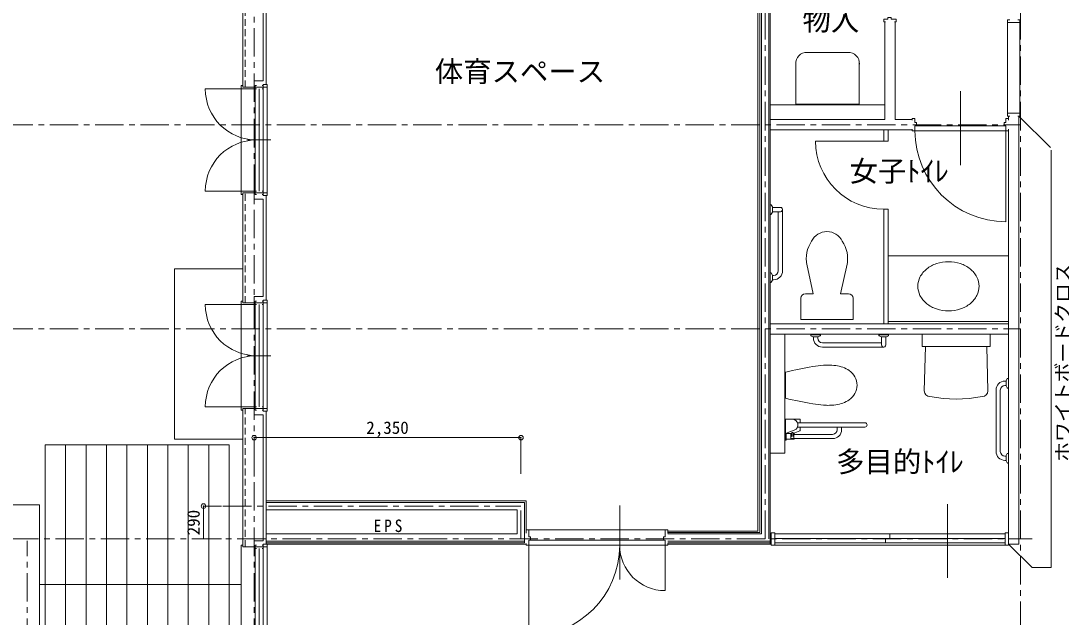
# Model space of a CAD drawing. Units: millimetres at full size, sheet at 1:50. Extents: x -18293 to 19316, y -13157 to 12422.
# Drawn here: x -6198 to 2965, y -778 to 4476 of the extents above; entities that cross this region are included whole.
import ezdxf
from ezdxf.enums import TextEntityAlignment as Align

# ---------------------------------------------------------------- set-up
doc = ezdxf.new("R2010")
doc.units = ezdxf.units.MM
doc.header["$LTSCALE"] = 50
doc.header["$PDMODE"] = 32
doc.header["$PDSIZE"] = 40
doc.linetypes.add('CHAIN1', pattern=[8, 5, -1, 1, -1])
doc.linetypes.add('DASHED1', pattern=[1.8, 1.2, -0.6])
for name, color, linetype, lineweight in [('1-0_表（線_固定）', 4, 'Continuous', 9), ('1-1_表（文字_固定）', 4, 'Continuous', 9), ('1-2', 3, 'Continuous', 18), ('1-3', 7, 'Continuous', 13), ('1-4', 4, 'Continuous', 9), ('1-6', 7, 'Continuous', 13), ('1-8', 4, 'Continuous', 9), ('1-B', 4, 'Continuous', 9), ('1-C', 4, 'Continuous', 9), ('1-D_寸法', 6, 'Continuous', 9)]:
    doc.layers.add(name, color=color, linetype=linetype, lineweight=lineweight)
doc.layers.add('1-5_建具姿図', color=3, linetype='Continuous')
doc.styles.add('ＭＳ ゴシック', font='')
doc.styles.get('ＭＳ ゴシック').set_extended_font_data('MS Gothic')

msp = doc.modelspace()

# ---------------------------------------------------------------- linework, layer by layer
at = {"layer": '1-0_表（線_固定）'}
for p, q in [((309.68, 7805.61), (309.68, -31.89)), ((324.68, 7805.61), (324.68, -44.39)), ((389.68, 7805.61), (389.68, -89.39)), ((-4037.82, 233.11), (-1760.82, 233.11)), ((-1760.82, -121.89), (-1760.82, 233.11)), ((-4037.82, 168.11), (-1825.82, 168.11)), ((-1825.82, -44.39), (-1825.82, 168.11)), ((-4037.82, -44.39), (-1825.82, -44.39)), ((-498.32, -31.89), (309.68, -31.89)), ((-498.32, -44.39), (324.68, -44.39)), ((-4037.82, -109.39), (-1760.82, -109.39)), ((-4037.82, -121.89), (-1760.82, -121.89)), ((-498.32, -109.39), (402.18, -109.39)), ((-498.32, -121.89), (402.18, -121.89))]:
    msp.add_line(p, q, dxfattribs=at)
at = {"layer": '1-1_表（文字_固定）', "linetype": 'CHAIN1'}
for p, q in [((-4142.82, -8639.39), (-4142.82, 9360.61)), ((357.18, 9360.61), (357.18, -89.39)), ((2607.18, 9360.61), (2607.18, -8639.39)), ((-14742.82, 3560.61), (2607.18, 3560.61)), ((-14742.82, 1760.61), (2607.18, 1760.61)), ((-4417.38, 200.61), (-1792.82, 200.61)), ((-1792.82, -89.39), (-1792.82, 200.61)), ((-14692.82, -89.39), (2710.37, -89.39)), ((-6142.82, -8639.39), (-6142.82, -104.39))]:
    msp.add_line(p, q, dxfattribs=at)
at = {"layer": '1-1_表（文字_固定）', "color": 7, "lineweight": 13}
for p, q in [((-4142.82, 803.47), (-1792.82, 803.47)), ((-4589.14, -89.39), (-4589.14, 200.61))]:
    msp.add_line(p, q, dxfattribs=at)
at = {"layer": '1-2'}
for p, q in [((294.68, 7805.61), (294.68, -19.39)), ((402.18, -134.39), (402.18, 7805.61)), ((-4242.82, 3890.61), (-4242.82, 6095.61)), ((-4037.82, 3915.61), (-4037.82, 6070.61)), ((1412.18, 4465.61), (1412.18, 3606.11)), ((1502.18, 4465.61), (1502.18, 3606.11)), ((-4242.82, 3890.61), (-4142.82, 3890.61)), ((1412.18, 3606.11), (402.18, 3606.11)), ((1652.18, 3606.11), (1502.18, 3606.11)), ((2502.18, 3635.61), (2502.18, 3616.11)), ((2592.18, -134.39), (2592.18, 3635.61)), ((1652.18, 3516.11), (402.18, 3516.11)), ((2502.18, 3506.11), (2502.18, -134.39)), ((-4242.82, 2960.61), (-4142.82, 2960.61)), ((-4242.82, 1990.61), (-4242.82, 2960.61)), ((-4037.82, 2015.61), (-4037.82, 2935.61)), ((-4842.82, 790.56), (-4842.82, 2290.56)), ((-4242.82, 2290.56), (-4842.82, 2290.56)), ((-4242.82, 1990.61), (-4142.82, 1990.61)), ((2502.18, 1805.61), (402.18, 1805.61)), ((2502.18, 1715.61), (402.18, 1715.61)), ((-4242.82, -159.39), (-4242.82, 1060.61)), ((-4242.82, 1060.61), (-4142.82, 1060.61)), ((-4037.82, -134.39), (-4037.82, 1035.61)), ((-4242.82, 790.56), (-4842.82, 790.56)), ((-6032.82, 210.61), (-11342.82, 210.61)), ((-6032.82, -6969.39), (-6032.82, 210.61)), ((-4037.82, 245.61), (-1748.32, 245.61)), ((-1748.32, -9.39), (-1748.32, 245.61)), ((-498.32, -19.39), (294.68, -19.39)), ((412.18, -44.39), (402.18, -44.39)), ((-4242.82, -159.39), (-4142.82, -159.39)), ((-4037.82, -134.39), (-1748.32, -134.39)), ((-498.32, -134.39), (412.18, -134.39)), ((2502.18, -134.39), (2592.18, -134.39))]:
    msp.add_line(p, q, dxfattribs=at)
at = {"layer": '1-3', "linetype": 'DASHED1'}
for p, q in [((-4222.82, 3890.61), (-4222.82, 6095.61)), ((-4222.82, 1990.61), (-4222.82, 2960.61)), ((-4222.82, -159.39), (-4222.82, 1060.61))]:
    msp.add_line(p, q, dxfattribs=at)
at = {"layer": '1-3'}
for p, q in [((-4062.82, 3945.61), (-4062.82, 6040.61)), ((-4142.82, 3945.61), (-4062.82, 3945.61)), ((-4142.82, 3890.61), (-4142.82, 3945.61)), ((-4142.82, 2960.61), (-4142.82, 2905.61)), ((-4142.82, 2905.61), (-4062.82, 2905.61)), ((-4062.82, -104.39), (-4062.82, 1005.61)), ((-4142.82, 803.47), (-4142.82, 486.04)), ((-4142.82, -104.39), (-4062.82, -104.39)), ((-4142.82, -159.39), (-4142.82, -104.39))]:
    msp.add_line(p, q, dxfattribs=at)
for points in [[(-4142.82, 1990.61), (-4142.82, 2045.61), (-4062.82, 2045.61), (-4062.82, 2905.61)], [(-4142.82, 1060.61), (-4142.82, 1005.61), (-4062.82, 1005.61)]]:
    msp.add_lwpolyline(points, dxfattribs=at)
at = {"layer": '1-4'}
for p, q in [((1402.18, 4465.61), (1402.18, 4490.61)), ((1402.18, 4465.61), (1417.18, 4465.61)), ((2492.18, 4460.61), (2492.18, 3660.61)), ((2602.18, 3660.61), (2602.18, 4460.61)), ((-4572.82, 3875.61), (-4122.82, 3875.61)), ((-4257.82, 3905.61), (-4242.82, 3905.61)), ((-4257.82, 3905.61), (-4257.82, 2945.61)), ((-4132.82, 2945.61), (-4132.82, 3905.61)), ((-4132.82, 3905.61), (-4122.82, 3905.61)), ((-4062.82, 3890.61), (-4132.82, 3890.61)), ((-4097.82, 3875.61), (-4097.82, 2975.61)), ((-4062.82, 3905.61), (-4072.82, 3905.61)), ((-4062.82, 3875.61), (-4072.82, 3875.61)), ((-4062.82, 3915.61), (-4027.82, 3915.61)), ((-4062.82, 3890.61), (-4027.82, 3890.61)), ((-4027.82, 3915.61), (-4027.82, 3890.61)), ((-4027.82, 3890.61), (-4027.82, 2960.61)), ((2077.18, 3204.9), (2077.18, 3854.9)), ((1652.18, 3616.11), (1652.18, 3601.11)), ((1652.18, 3616.11), (1677.18, 3616.11)), ((1677.18, 3581.11), (1677.18, 3616.11)), ((1692.18, 3581.11), (1677.18, 3581.11)), ((1692.18, 3551.11), (1692.18, 3581.11)), ((2502.18, 3616.11), (2477.18, 3616.11)), ((2492.18, 3660.61), (2602.18, 3660.61)), ((2492.18, 3635.61), (2492.18, 3660.61)), ((2512.18, 3635.61), (2492.18, 3635.61)), ((2502.18, 3616.11), (2502.18, 3601.11)), ((2602.18, 3635.61), (2582.18, 3635.61)), ((2602.18, 3660.61), (2602.18, 3635.61)), ((1402.18, 3415.61), (1402.18, 3515.61)), ((1652.18, 3521.11), (1652.18, 3506.11)), ((1652.18, 3506.11), (1677.18, 3506.11)), ((1677.18, 3551.11), (1692.18, 3551.11)), ((1677.18, 3506.11), (1677.18, 3551.11)), ((1677.18, 3506.11), (2477.18, 3506.11)), ((2462.18, 3551.11), (1692.18, 3551.11)), ((2477.18, 2706.11), (2477.18, 3506.11)), ((-4200.32, 3425.61), (-3995.32, 3425.61)), ((802.18, 3415.61), (1402.18, 3415.61)), ((-4572.82, 2975.61), (-4122.82, 2975.61)), ((-4257.82, 2945.61), (-4242.82, 2945.61)), ((-4062.82, 2960.61), (-4132.82, 2960.61)), ((-4132.82, 2945.61), (-4122.82, 2945.61)), ((-4062.82, 2975.61), (-4072.82, 2975.61)), ((-4062.82, 2945.61), (-4072.82, 2945.61)), ((-4062.82, 2960.61), (-4027.82, 2960.61)), ((-4027.82, 2935.61), (-4027.82, 2960.61)), ((1402.18, 1805.61), (1402.18, 2815.61)), ((1402.18, 2815.61), (1442.18, 2815.61)), ((1442.18, 1805.61), (1442.18, 2815.61)), ((-4572.82, 1975.61), (-4122.82, 1975.61)), ((-4257.82, 2005.61), (-4242.82, 2005.61)), ((-4132.82, 1045.61), (-4132.82, 2005.61)), ((-4132.82, 2005.61), (-4122.82, 2005.61)), ((-4062.82, 1990.61), (-4132.82, 1990.61)), ((-4097.82, 1975.61), (-4097.82, 1075.61)), ((-4062.82, 2005.61), (-4072.82, 2005.61)), ((-4062.82, 1975.61), (-4072.82, 1975.61)), ((-4062.82, 1035.61), (-4062.82, 2015.61)), ((-4062.82, 2015.61), (-4027.82, 2015.61)), ((-4062.82, 1990.61), (-4027.82, 1990.61)), ((-4027.82, 2015.61), (-4027.82, 1990.61)), ((-4027.82, 1990.61), (-4027.82, 1060.61)), ((-4200.32, 1525.61), (-3995.32, 1525.61)), ((-4572.82, 1075.61), (-4122.82, 1075.61)), ((-4062.82, 1060.61), (-4132.82, 1060.61)), ((-4132.82, 1045.61), (-4122.82, 1045.61)), ((-4062.82, 1075.61), (-4072.82, 1075.61)), ((-4062.82, 1045.61), (-4072.82, 1045.61)), ((-4062.82, 1060.61), (-4027.82, 1060.61)), ((-4062.82, 1035.61), (-4027.82, 1035.61)), ((-4027.82, 1035.61), (-4027.82, 1060.61)), ((-923.32, -445.6), (-923.32, 204.4)), ((1964.68, 217.98), (1964.68, -432.02)), ((-1748.32, -9.39), (-1748.32, -36.89)), ((-1748.32, -9.39), (-1723.32, -9.39)), ((-523.32, -9.39), (-1723.32, -9.39)), ((-1723.32, -69.39), (-1723.32, -9.39)), ((-1708.32, -69.39), (-1723.32, -69.39)), ((-1708.32, -99.39), (-1708.32, -69.39)), ((-523.32, -69.39), (-523.32, -9.39)), ((-498.32, -9.39), (-523.32, -9.39)), ((-498.32, -9.39), (-498.32, -36.89)), ((412.18, -34.39), (412.18, -144.39)), ((442.18, -34.39), (412.18, -34.39)), ((442.18, -144.39), (442.18, -34.39)), ((1457.18, -44.39), (442.18, -44.39)), ((1457.18, -84.39), (442.18, -84.39)), ((2472.18, -86.39), (1417.18, -86.39)), ((2472.18, -34.39), (2502.18, -34.39)), ((2502.18, -34.39), (2502.18, -144.39)), ((-4257.82, -144.39), (-4242.82, -144.39)), ((-4257.82, -144.39), (-4257.82, -1974.39)), ((-4132.82, -144.39), (-4122.82, -144.39)), ((-4062.82, -159.39), (-4132.82, -159.39)), ((-4132.82, -174.39), (-4132.82, -924.39)), ((-4097.82, -924.39), (-4097.82, -174.39)), ((-4062.82, -144.39), (-4072.82, -144.39)), ((-4062.82, -174.39), (-4072.82, -174.39)), ((-4062.82, -134.39), (-4027.82, -134.39)), ((-4062.82, -174.39), (-4062.82, -134.39)), ((-4062.82, -159.39), (-4027.82, -159.39)), ((-4062.82, -924.39), (-4062.82, -174.39)), ((-4027.82, -134.39), (-4027.82, -159.39)), ((-4027.82, -159.39), (-4027.82, -1959.39)), ((-1748.32, -129.39), (-1748.32, -144.39)), ((-1748.32, -144.39), (-1723.32, -144.39)), ((-1723.32, -99.39), (-1708.32, -99.39)), ((-1723.32, -144.39), (-1723.32, -99.39)), ((-1723.32, -144.39), (-523.32, -144.39)), ((-1723.32, -944.39), (-1723.32, -144.39)), ((-538.32, -99.39), (-1708.32, -99.39)), ((-523.32, -544.39), (-523.32, -144.39)), ((412.18, -144.39), (442.18, -144.39)), ((1417.18, -122.39), (442.18, -122.39)), ((2472.18, -144.39), (442.18, -144.39))]:
    msp.add_line(p, q, dxfattribs=at)
for points in [[(1497.18, 4465.61), (1512.18, 4465.61), (1512.18, 4490.61), (1467.18, 4490.61), (1467.18, 4505.61), (1437.18, 4505.61), (1437.18, 4490.61), (1402.18, 4490.61)], [(2512.18, 4485.61), (2492.18, 4485.61), (2492.18, 4460.61), (2602.18, 4460.61), (2602.18, 4485.61), (2582.18, 4485.61)], [(-4062.82, 3915.61), (-4062.82, 2935.61), (-4027.82, 2935.61)], [(2502.18, 3521.11), (2502.18, 3506.11), (2477.18, 3506.11), (2477.18, 3551.11), (2462.18, 3551.11), (2462.18, 3581.11), (2477.18, 3581.11), (2477.18, 3616.11)], [(1402.18, 3415.61), (1442.18, 3415.61), (1442.18, 3515.61)], [(-4257.82, 2005.61), (-4257.82, 1045.61), (-4242.82, 1045.61)], [(-498.32, -129.39), (-498.32, -144.39), (-523.32, -144.39), (-523.32, -99.39), (-538.32, -99.39), (-538.32, -69.39), (-523.32, -69.39)], [(2472.18, -122.39), (1417.18, -122.39), (1417.18, -86.39)], [(1457.18, -84.39), (1457.18, -44.39), (2472.18, -44.39)], [(2502.18, -144.39), (2472.18, -144.39), (2472.18, -34.39)], [(-4132.82, -144.39), (-4132.82, -174.39), (-4122.82, -174.39)]]:
    msp.add_lwpolyline(points, dxfattribs=at)
for centre, radius, start, end in [((-4122.82, 3875.61), 450, 180, 270), ((2477.18, 3506.11), 800, 180, 270), ((-4122.82, 2975.61), 450, 90, 180), ((1402.18, 3415.61), 600, 180, 270), ((-4122.82, 1975.61), 450, 180, 270), ((-4122.82, 1075.61), 450, 90, 180), ((-1723.32, -144.39), 800, 270, 0), ((-523.32, -144.39), 400, 180, 270)]:
    msp.add_arc(centre, radius, start, end, dxfattribs=at)
at = {"layer": '1-6'}
for p, q in [((-1792.82, 803.47), (-1792.82, 486.04)), ((-4589.14, 200.61), (-4429.54, 200.61)), ((-4589.14, -89.39), (-4429.54, -89.39))]:
    msp.add_line(p, q, dxfattribs=at)
at = {"layer": '1-6', "color": 2}
for p in [(-4142.82, 803.47), (-1792.82, 803.47), (-4589.14, 200.61)]:
    msp.add_point(p, dxfattribs=at)
at = {"layer": '1-8'}
msp.add_line((-4257.82, -489.39), (-6032.82, -489.39), dxfattribs=at)
at = {"layer": '1-B'}
for p, q in [((2592.18, 3635.61), (2869.55, 3358.24)), ((2875.67, 3336.09), (2875.67, -340.43))]:
    msp.add_line(p, q, dxfattribs=at)
msp.add_lwpolyline([(2502.18, -134.39), (2708.22, -340.43), (2875.67, -340.43)], dxfattribs=at)
at = {"layer": '1-C'}
for p, q in [((-5982.82, -5048.44), (-5982.82, 740.56)), ((-4362.82, 740.56), (-5982.82, 740.56)), ((-5802.82, -5048.44), (-5802.82, 740.56)), ((-5622.82, -5048.44), (-5622.82, 740.56)), ((-5442.82, -5048.44), (-5442.82, 740.56)), ((-5262.82, -5048.44), (-5262.82, 740.56)), ((-5082.82, -5048.44), (-5082.82, 740.56)), ((-4902.82, -5048.44), (-4902.82, 740.56)), ((-4722.82, -5048.44), (-4722.82, 740.56)), ((-4542.82, -5048.44), (-4542.82, 740.56)), ((-4362.82, -5048.44), (-4362.82, 740.56))]:
    msp.add_line(p, q, dxfattribs=at)
at = {"layer": '1-D_寸法'}
for p, q in [((726.92, 4197.11), (1087.44, 4197.11)), ((627.18, 3741.11), (627.18, 4110.92)), ((1187.18, 3741.11), (1187.18, 4110.92)), ((1412.18, 3736.11), (402.18, 3736.11)), ((627.18, 3741.11), (1187.18, 3741.11)), ((408.94, 2855.61), (402.18, 2855.61)), ((402.18, 2770.61), (402.18, 2855.61)), ((411.54, 2854.11), (421.91, 2836.08)), ((408.94, 2770.61), (402.18, 2770.61)), ((411.55, 2772.11), (421.92, 2790.15)), ((422.18, 2791.14), (422.18, 2835.08)), ((492.18, 2832.11), (422.18, 2832.11)), ((492.18, 2794.11), (422.18, 2794.11)), ((473.18, 2273.11), (473.18, 2794.11)), ((511.18, 2273.11), (511.18, 2813.11)), ((1442.18, 2405.61), (2502.18, 2405.61)), ((1022.18, 2071.69), (1080.18, 2331.03)), ((408.94, 2255.61), (402.18, 2255.61)), ((402.18, 2170.61), (402.18, 2255.61)), ((411.55, 2254.12), (421.91, 2236.08)), ((422.18, 2191.15), (422.18, 2235.08)), ((432.18, 2232.11), (422.18, 2232.11)), ((408.94, 2170.61), (402.18, 2170.61)), ((411.55, 2172.11), (421.91, 2190.14)), ((432.18, 2194.11), (422.18, 2194.11)), ((672.18, 2031.69), (672.18, 1843.69)), ((1092.18, 2071.69), (1022.18, 2071.69)), ((1132.18, 2031.69), (1132.18, 1843.69)), ((1132.18, 1843.69), (672.18, 1843.69)), ((1442.18, 1825.61), (2502.18, 1825.61)), ((532.18, 667.93), (532.18, 1715.61)), ((759.68, 1703.85), (759.68, 1710.61)), ((759.68, 1710.61), (844.68, 1710.61)), ((761.18, 1701.24), (779.21, 1690.88)), ((780.21, 1690.61), (824.14, 1690.61)), ((783.18, 1680.61), (783.18, 1690.61)), ((821.18, 1680.61), (821.18, 1690.61)), ((843.18, 1701.24), (825.15, 1690.88)), ((844.68, 1703.85), (844.68, 1710.61)), ((1359.68, 1703.85), (1359.68, 1710.61)), ((1359.68, 1710.61), (1444.68, 1710.61)), ((1361.18, 1701.24), (1379.22, 1690.87)), ((1380.21, 1690.61), (1424.15, 1690.61)), ((1383.18, 1620.61), (1383.18, 1690.61)), ((1421.18, 1620.61), (1421.18, 1690.61)), ((1443.18, 1701.25), (1425.15, 1690.88)), ((1444.68, 1703.85), (1444.68, 1710.61)), ((1739.63, 1605.61), (1739.63, 1715.61)), ((2339.63, 1605.61), (2339.63, 1715.61)), ((862.18, 1639.61), (1383.18, 1639.61)), ((862.18, 1601.61), (1402.18, 1601.61)), ((2339.63, 1605.61), (1739.63, 1605.61)), ((1759.63, 1215.61), (1769.63, 1605.61)), ((2319.63, 1215.61), (2309.63, 1605.61)), ((537.18, 1150.61), (537.18, 1380.61)), ((2470.04, 1301.3), (2480.04, 1301.3)), ((2480.04, 1304.27), (2480.04, 1260.34)), ((2490.67, 1323.3), (2480.31, 1305.27)), ((2493.28, 1324.8), (2500.04, 1324.8)), ((2500.04, 1324.8), (2500.04, 1239.8)), ((2391.04, 1222.3), (2391.04, 682.3)), ((2429.04, 1222.3), (2429.04, 682.3)), ((2470.04, 1263.3), (2480.04, 1263.3)), ((2490.67, 1241.3), (2480.31, 1259.33)), ((2493.28, 1239.8), (2500.04, 1239.8)), ((643.43, 934.61), (1237.18, 934.61)), ((667.18, 934.61), (667.18, 960.61)), ((614.25, 868.61), (537.18, 840.61)), ((542.18, 780.61), (542.18, 842.42)), ((542.18, 838.61), (591.68, 838.61)), ((583.18, 836.65), (591.68, 836.65)), ((583.18, 836.65), (583.18, 795.08)), ((591.68, 848.55), (591.68, 815.3)), ((592.68, 849.55), (602.68, 849.55)), ((603.68, 839.72), (664.07, 864.34)), ((603.68, 848.55), (603.68, 815.3)), ((603.68, 838.61), (612.18, 838.61)), ((603.68, 836.65), (612.18, 836.65)), ((609.18, 834.42), (609.18, 796.56)), ((609.18, 832.61), (952.18, 832.61)), ((643.43, 896.61), (1237.18, 896.61)), ((667.18, 868.97), (667.18, 896.61)), ((993.18, 873.61), (993.18, 896.61)), ((1031.18, 873.61), (1031.18, 896.61)), ((537.18, 780.61), (542.18, 780.61)), ((542.18, 788.61), (612.18, 788.61)), ((583.18, 796.56), (612.18, 796.56)), ((613.18, 795.56), (613.18, 789.61)), ((613.18, 794.61), (952.18, 794.61)), ((402.18, 667.93), (532.18, 667.93)), ((2480.04, 600.34), (2480.04, 644.27)), ((2490.67, 663.31), (2480.31, 645.27)), ((2493.28, 664.8), (2500.04, 664.8)), ((2500.04, 579.8), (2500.04, 664.8)), ((2470.04, 641.3), (2480.04, 641.3)), ((2470.04, 603.3), (2480.04, 603.3)), ((2490.67, 581.3), (2480.31, 599.33)), ((2493.28, 579.8), (2500.04, 579.8))]:
    msp.add_line(p, q, dxfattribs=at)
for points in [[(712.18, 2071.69), (782.18, 2071.69), (724.18, 2331.03)], [(537.18, 780.61), (537.18, 965.61), (662.18, 965.61)]]:
    msp.add_lwpolyline(points, dxfattribs=at)
for centre, radius, start, end in [((722.68, 4101.21), 96, 87.47195, 183.75401), ((1091.68, 4101.21), 96, 356.24599, 92.52805), ((408.94, 2852.61), 3, 29.898, 90), ((408.94, 2773.61), 3, 270, 330.102), ((420.18, 2835.08), 2, 0, 29.9), ((420.18, 2791.14), 2, 330.1, 0), ((492.18, 2813.11), 19, 269.99963, 90), ((902.18, 2468.69), 150, 90.00002, 153.99877), ((902.18, 2468.69), 150, 26.00123, 89.99998), ((1000.08, 2378.75), 280, 146.21643, 190.96858), ((804.28, 2378.75), 280, 349.03142, 33.78357), ((1952.85, 2076.4), 274.19, 108.39313, 128.75682), ((1972.18, 2018.29), 335.43, 90, 108.39314), ((1972.18, 2018.29), 335.43, 71.60686, 90), ((1991.5, 2076.4), 274.19, 51.24318, 71.60686), ((408.94, 2252.61), 3, 29.899, 90), ((420.18, 2235.08), 2, 0, 29.9), ((432.18, 2273.11), 79, 270, 0), ((432.18, 2273.11), 41, 270, 0), ((1877.53, 2136.91), 175.43, 152.70747, 180), ((1923.19, 2113.35), 226.81, 128.75682, 152.70747), ((2021.16, 2113.35), 226.81, 27.29253, 51.24318), ((2066.82, 2136.91), 175.43, 0, 27.29253), ((408.94, 2173.61), 3, 270, 330.101), ((420.18, 2191.15), 2, 330.1, 0), ((1877.53, 2136.91), 175.43, 180, 207.29253), ((2066.82, 2136.91), 175.43, 332.70747, 0), ((712.18, 2031.69), 40, 90, 180), ((1092.18, 2031.69), 40, 0, 90), ((1923.19, 2160.47), 226.81, 207.29253, 231.24318), ((2021.16, 2160.47), 226.81, 308.75682, 332.70747), ((1952.85, 2197.42), 274.19, 231.24318, 251.60687), ((1972.18, 2255.53), 335.43, 251.60686, 270), ((1972.18, 2255.53), 335.43, 270, 288.39313), ((1991.5, 2197.42), 274.19, 288.39313, 308.75682), ((762.68, 1703.85), 3, 180, 240.101), ((780.21, 1692.61), 2, 240.1, 270), ((862.18, 1680.61), 79, 180, 270), ((862.18, 1680.61), 41, 180, 270), ((824.14, 1692.61), 2, 270, 299.9), ((841.68, 1703.85), 3, 299.899, 0), ((1362.68, 1703.85), 3, 180, 240.102), ((1380.21, 1692.61), 2, 240.1, 270), ((1424.15, 1692.61), 2, 270, 299.9), ((1441.68, 1703.85), 3, 299.898, 0), ((1402.18, 1620.61), 19, 179.99963, 0), ((1413.09, -2317.06), 3800, 99.64, 103.327), ((977.72, 246.22), 1200, 95.058, 99.64), ((907.19, 1043.11), 400, 90, 95.058), ((907.19, 883.11), 560, 82.519, 90), ((943.29, 1160.77), 280, 56.31, 82.735), ((1013.18, 1265.61), 154, 303.6906, 56.309), ((2470.04, 1222.3), 79, 90, 180), ((2482.04, 1304.27), 2, 150.1, 180), ((2493.28, 1321.8), 3, 90, 150.101), ((1809.63, 1215.61), 50, 180, 270), ((2269.63, 1215.61), 50, 270, 0), ((2470.04, 1222.3), 41, 90, 180), ((2482.04, 1260.34), 2, 180, 209.9), ((2493.28, 1242.8), 3, 209.899, 270), ((1413.09, 4848.28), 3800, 256.673, 260.3603), ((977.72, 2284.99), 1200, 260.3603, 264.9418), ((943.29, 1370.44), 280, 277.5536, 303.6905), ((2039.63, 2366.65), 1222.86, 259.15907, 280.84093), ((907.19, 1488.11), 400, 264.9418, 269.9999), ((907.19, 1648.11), 560, 270, 277.4813), ((597.18, 915.61), 50, 290.092, 90), ((662.18, 960.61), 5, 0, 90), ((1237.18, 915.61), 19, 270, 90), ((592.68, 848.55), 1, 90, 180), ((602.68, 848.55), 1, 0, 90), ((612.18, 837.61), 1, 0, 90), ((612.18, 837.65), 1, 270, 0), ((662.18, 868.97), 5, 292.18, 0), ((952.18, 873.61), 41, 270, 0), ((952.18, 873.61), 79, 270, 0), ((589.68, 815.3), 2, 270, 0), ((605.68, 815.3), 2, 180, 270), ((612.18, 795.56), 1, 0, 90), ((612.18, 789.61), 1, 270, 0), ((2470.04, 682.3), 79, 180, 270), ((2470.04, 682.3), 41, 180, 270), ((2482.04, 644.27), 2, 150.1, 180), ((2493.28, 661.8), 3, 90, 150.101), ((2482.04, 600.34), 2, 180, 209.9), ((2493.28, 582.8), 3, 209.899, 270)]:
    msp.add_arc(centre, radius, start, end, dxfattribs=at)

# ---------------------------------------------------------------- texts
at = {"layer": '1-5_建具姿図', "style": 'ＭＳ ゴシック'}
for s, p in [('物入', (686.73, 4334.77)), ('体育スペース', (-2551.82, 3882.86)), ('女子ﾄｲﾚ', (1100.58, 3005.38)), ('多目的ﾄｲﾚ', (983.11, 444.77))]:
    msp.add_text(s, height=183.3, dxfattribs=at).set_placement(p, align=Align.BOTTOM_LEFT)
at = {"layer": '1-5_建具姿図', "insert": (-3090.8, -29.95), "char_height": 110, "attachment_point": 7, "style": 'ＭＳ ゴシック'}
msp.add_mtext('\\T1.38;\\W0.9;EPS', dxfattribs=at)
at = {"layer": '1-6', "style": 'ＭＳ ゴシック'}
msp.add_text('2,350', height=110, dxfattribs=at).set_placement((-3155.32, 803.47), align=Align.BOTTOM_LEFT)
msp.add_text('290', height=110, rotation=90, dxfattribs=at).set_placement((-4589.14, -56.89), align=Align.BOTTOM_LEFT)
at = {"layer": '1-B', "color": 3, "style": 'ＭＳ ゴシック'}
msp.add_text('ホワイトボードクロス', height=128.3, rotation=90, dxfattribs=at).set_placement((3085.19, 590.06), align=Align.BOTTOM_LEFT)

doc.saveas('drawing.dxf')
